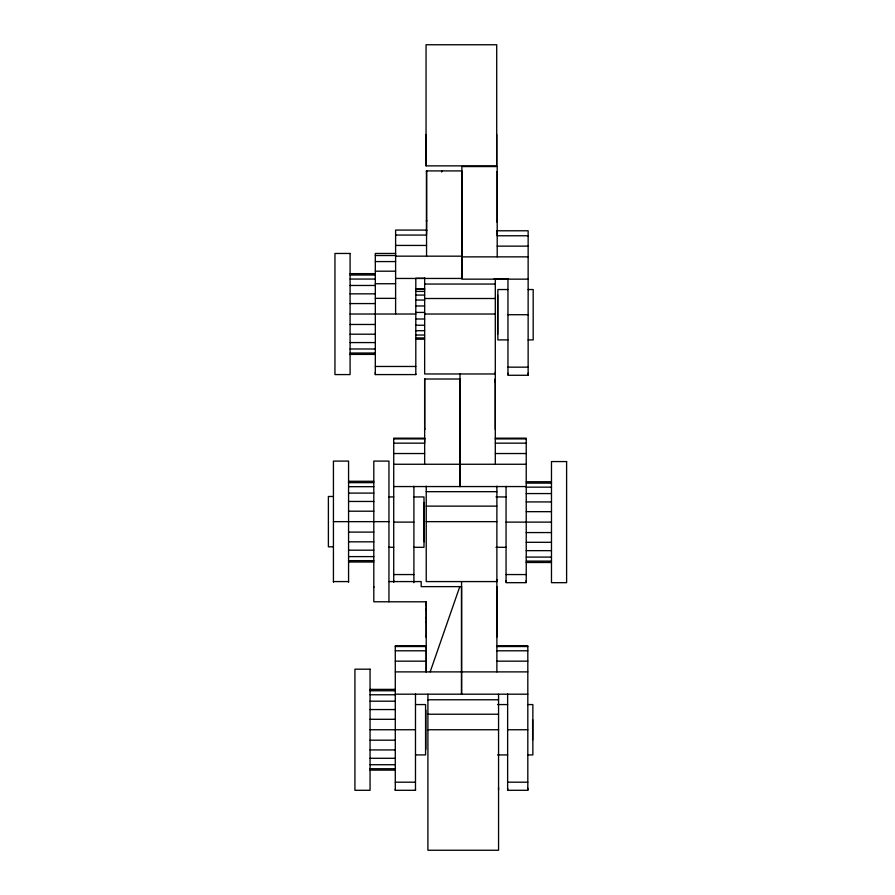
<?xml version="1.0" encoding="UTF-8"?>
<svg xmlns="http://www.w3.org/2000/svg" width="895" height="895" viewBox="0 0 895 895"><rect width="100%" height="100%" fill="white"/><g stroke="black" fill="none" stroke-linecap="round" stroke-linejoin="round"><path stroke-width="1.34" d="M373.808 587.489L373.808 586.628M415.481 789.659L415.481 790.296L395.288 790.296L395.288 789.278M395.612 253.464L375.318 253.464L375.318 374.58L415.806 374.58L415.806 373.931M424.655 428.615L424.655 429.466L424.655 379.01L459.985 379.01L459.985 486.556L459.985 373.953M426.054 165.866L426.054 44.75L496.714 44.761L496.714 165.866L426.042 165.866L426.054 134.518M426.233 636.233L426.233 637.095L426.233 601.809L373.808 601.776L373.808 461.093L388.945 461.093L388.945 601.776M426.557 256.16L426.557 170.911L426.557 171.773L426.557 170.911L461.876 170.911L461.876 256.183L395.612 256.16M426.546 230.999L426.546 170.911M461.563 581.582L461.551 694.184L461.551 586.628M495.304 382.389L495.304 379.01L495.304 429.466M393.722 464.259L495.304 464.259L495.304 371.917M496.714 165.866L496.714 134.518M395.288 671.888L496.882 671.888L496.882 579.546M507.957 278.871L507.957 375.273L528.139 375.273L528.139 230.776L497.206 230.787L497.206 235.777L528.139 235.765M497.206 221.21L497.206 222.072L497.206 171.605L497.206 172.466M497.206 256.854L497.206 166.559L461.876 166.559L461.876 278.457L395.612 278.457M498.56 789.681L498.56 787.645M506.055 582.03L506.055 580.609M507.633 789.659L507.633 788.238M507.957 374.636L507.957 373.215M526.238 580.609L526.238 582.164M393.722 581.985L393.722 438.17L424.655 438.181L424.655 438.908L393.722 438.908M426.546 230.82L426.546 230.082L395.612 230.071L395.612 314.022M395.288 790.296L395.288 645.798L426.221 645.81L426.221 646.537L395.288 646.526M528.139 373.215L528.139 375.273M527.815 788.238L527.815 790.296L507.633 790.296L507.633 693.893M375.318 374.58L375.318 372.521M430.159 671.888L459.795 586.628M395.612 235.061L426.546 235.072L426.546 230.082M395.612 245.431L426.557 245.443M497.206 246.147L528.139 246.136M375.318 255.522L395.612 255.522M528.139 256.854L461.876 256.876L461.876 279.15L528.139 279.15M375.318 261.575L395.612 261.575M375.318 271.196L395.612 271.196M350.09 273.646L375.318 273.646M350.09 275.022L375.318 275.022M424.163 278.267L415.806 278.267L415.806 374.58M494.018 278.971L507.957 278.96M350.09 279.061L375.318 279.061M375.318 283.749L395.612 283.737M424.655 284.051L495.304 284.051M350.09 285.471L375.318 285.471M415.806 288.839L424.633 288.839M415.806 289.286L424.633 289.286M507.957 289.532L497.866 289.532L497.866 339.899L507.957 339.899M528.139 289.532L533.185 289.532L533.185 339.899L528.139 339.899M415.806 291.412L424.633 291.412M350.09 293.84L375.318 293.84M415.806 295.081L424.633 295.081M375.318 298.348L395.612 298.348M424.655 298.505L495.304 298.505M415.806 300.049L424.633 300.049M350.09 303.573L375.318 303.573M415.806 305.967L424.633 305.967M415.806 312.422L424.633 312.422M350.09 314.022L415.806 314.022M424.655 314.022L495.304 314.022M507.957 314.716L528.139 314.716M415.806 319L424.633 319M350.09 324.471L375.318 324.471M415.806 325.232L424.633 325.232M415.806 330.702L424.633 330.702M350.09 334.204L375.318 334.204M415.806 335.032L424.633 335.032M415.806 337.93L424.633 337.93M415.806 339.205L424.633 339.205M350.09 342.572L375.318 342.572M350.09 348.983L375.318 348.983M350.09 353.022L375.318 353.022M350.09 354.398L375.318 354.398M375.318 366.469L415.806 366.469M507.957 367.163L528.139 367.163M526.238 438.908L495.315 438.908L495.304 438.181L526.238 438.17L526.238 582.679L506.055 582.679L506.055 486.365M393.722 443.159L424.655 443.17L424.655 438.181M495.304 443.17L526.238 443.159M393.722 453.53L424.655 453.541M495.304 453.541L526.238 453.53M495.304 464.259L526.238 464.259M348.569 481.275L373.808 481.275M526.238 481.745L551.477 481.745M348.569 482.651L373.808 482.651M526.238 483.121L551.477 483.121M348.569 486.69L373.808 486.69M393.722 486.556L526.238 486.556M526.238 487.16L551.477 487.16M426.233 491.679L496.882 491.679M348.569 493.1L373.808 493.1M526.238 493.57L551.477 493.57M333.432 496.479L328.387 496.479L328.387 546.823L333.432 546.823M388.676 496.938L393.722 496.938M413.904 496.938L423.995 496.938L423.995 547.304L413.904 547.304M495.964 496.938L506.055 496.938M348.569 501.457L373.808 501.457M526.238 501.927L551.477 501.927M426.233 506.134L496.882 506.134M348.569 511.202L373.808 511.202M526.238 511.671L551.477 511.671M333.432 521.651L388.945 521.651M426.233 521.651L496.882 521.651M393.722 522.121L413.904 522.121M506.055 522.121L551.477 522.121M348.569 532.1L373.808 532.1M526.238 532.57L551.477 532.57M348.569 541.833L373.808 541.833M526.238 542.303L551.477 542.303M388.676 547.304L393.722 547.304M495.964 547.304L506.055 547.304M348.569 550.19L373.808 550.19M526.238 550.66L551.477 550.66M348.569 556.612L373.808 556.612M526.238 557.082L551.477 557.082M348.569 560.639L373.808 560.639M526.238 561.109L551.477 561.109M348.569 562.015L373.808 562.015M526.238 562.485L551.477 562.485M393.722 574.556L413.904 574.556M506.055 574.556L526.238 574.556M333.432 581.582L348.569 581.582M388.945 581.582L421.187 581.582L421.187 586.628L461.551 586.628M527.815 646.526L496.882 646.537L496.882 645.81L527.815 645.798L527.815 790.296M395.288 650.788L426.233 650.799L426.233 671.888L426.233 601.776L426.233 605.333M496.882 650.799L527.815 650.788M395.288 661.159L426.233 661.17M496.882 661.17L527.815 661.159M496.882 671.888L527.815 671.888M370.06 689.374L395.288 689.374M370.06 690.75L395.288 690.75M395.288 694.184L527.815 694.184M370.06 694.777L395.288 694.777M427.911 699.778L498.56 699.778M370.06 701.199L395.288 701.199M415.481 704.566L425.572 704.566L425.572 754.921L415.481 754.921M497.542 704.566L507.633 704.566M527.815 704.566L532.861 704.566L532.861 754.921L527.815 754.921M370.06 709.556L395.288 709.556M427.911 714.232L498.56 714.232M370.06 719.3L395.288 719.3M370.06 729.749L415.481 729.749M427.911 729.749L498.56 729.749M507.633 729.749L527.815 729.749M370.06 740.187L395.288 740.187M370.06 749.932L395.288 749.932M497.542 754.921L507.633 754.921M370.06 758.289L395.288 758.289M370.06 764.71L395.288 764.71M370.06 768.738L395.288 768.738M370.06 770.114L395.288 770.114M395.288 782.185L415.481 782.185M507.633 782.185L527.815 782.185M393.722 580.609L393.766 582.041M426.233 621.958L426.233 621.387M497.206 230.787L497.206 231.514M496.882 586.628L496.882 637.095M426.233 608.589L426.233 610.032M426.221 645.81L426.233 650.799M426.233 617.572L426.233 618.423M424.655 379.86L424.655 379.01L424.655 464.259M532.626 719.669L532.626 739.818M498.56 694.251L498.56 850.25L427.911 850.25L427.911 694.251M497.631 295.081L497.631 334.361M496.882 486.164L496.882 581.582L426.233 581.582L426.233 486.164M495.304 278.535L495.304 373.965L424.655 373.965L424.655 277.618M425.807 710.104L425.807 749.384M424.23 502.475L424.23 541.755M415.481 693.983L415.481 790.296M413.904 486.265L413.904 582.679M348.569 582.209L348.569 461.093L333.432 461.093L333.432 582.209M426.557 220.517L426.557 221.378L426.546 220.517M441.694 170.911L441.694 171.773L441.694 170.911M350.09 253.464L334.954 253.464L334.954 374.58L350.09 374.58L350.09 253.464M566.613 461.563L551.477 461.563L551.477 582.679L566.613 582.679L566.613 461.563M370.06 669.191L354.923 669.191L354.923 790.296L370.06 790.296L370.06 669.191"/></g></svg>
